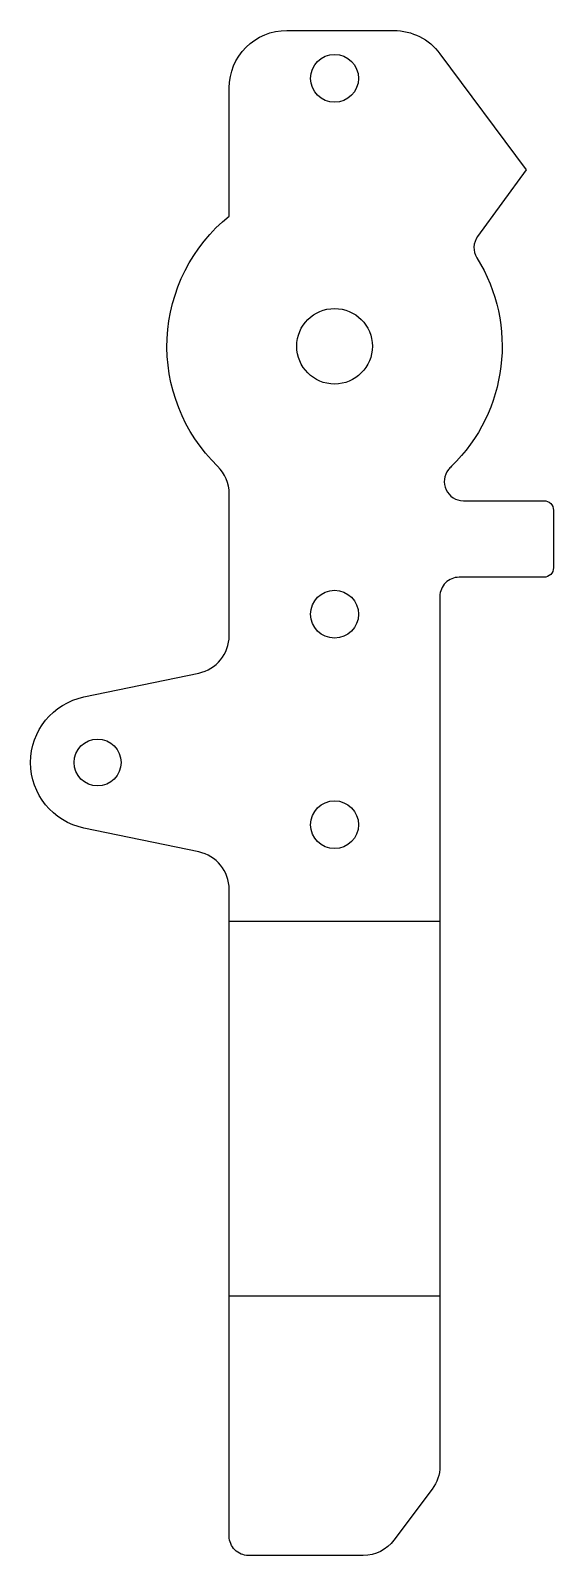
# Model space of a CAD drawing. Extents: x -23 to 32, y -126 to 33.
import ezdxf

# ---------------------------------------------------------------- set-up
doc = ezdxf.new("R2010")
doc.units = 0

msp = doc.modelspace()

# ---------------------------------------------------------------- linework, layer by layer
at = {"layer": '1'}
msp.add_lwpolyline([(-17.28, -36.65), (-5.3, -34.16, 0.355521), (-2.11, -30.24), (-2.11, -15.4, 0.202359), (-3.32, -12.54, -0.449494), (-2.11, 13.61), (-2.11, 27, -0.414214), (3.89, 33), (15.07, 33, -0.237605), (19.89, 30.57), (28.89, 18.43), (23.83, 11.47, 0.305091), (23.75, 9.24, -0.352279), (21.1, -12.54, 0.028812), (20.79, -12.88, 0.631917), (22.34, -16.14), (30.75, -16.14, -0.414214), (31.75, -17.14), (31.75, -23.14, -0.414214), (30.75, -24.14), (21.89, -24.14, 0.414214), (19.89, -26.14), (19.89, -117.04, -0.162278), (19.09, -119.44), (15.09, -124.77, -0.236068), (11.89, -126.37), (-0.11, -126.37, -0.414214), (-2.11, -124.37), (-2.11, -56.76, 0.355521), (-5.3, -52.84), (-17.28, -50.35, -0.813919)], format="xyb", close=True, dxfattribs=at)
for centre, radius in [((8.89, 28), 2.5), ((8.89, 0), 3.95), ((8.89, -28), 2.5), ((-15.86, -43.5), 2.45), ((8.89, -50), 2.5)]:
    msp.add_circle(centre, radius, dxfattribs=at)
at = {"layer": '2'}
for p, q in [((-2.11, -60.09), (19.89, -60.09)), ((19.89, -99.28), (-2.11, -99.28))]:
    msp.add_line(p, q, dxfattribs=at)

doc.saveas('drawing.dxf')
